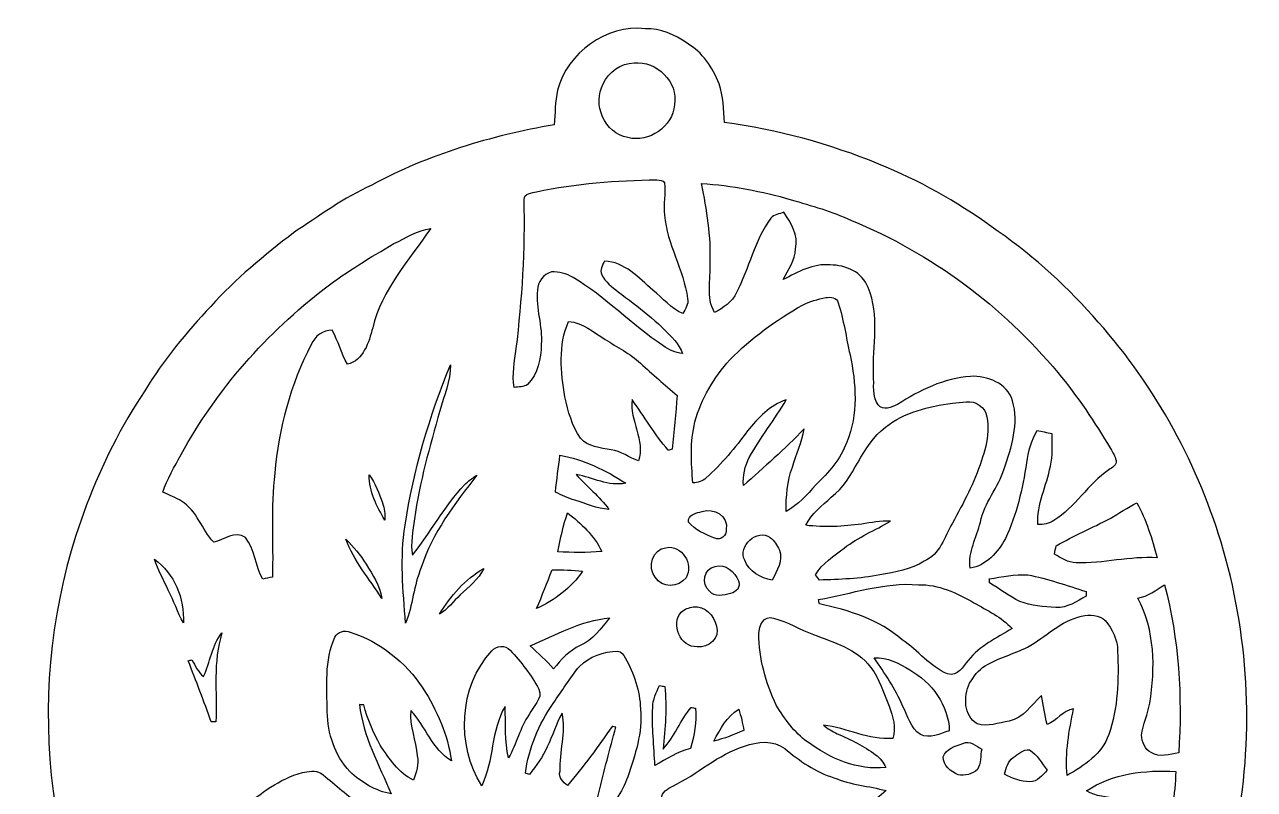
# Model space of a CAD drawing. Header units: centimetres. Extents: x -15.2 to 14.8, y -16 to 15.4.
# Drawn here: x -15.22 to 14.78, y -3.21 to 15.43 of the extents above; entities that cross this region are included whole.
import ezdxf

# ---------------------------------------------------------------- set-up
doc = ezdxf.new("R2010")
doc.units = ezdxf.units.CM
doc.header["$MEASUREMENT"] = 0
doc.layers.add('Layer 1', color=7, linetype='Continuous')

msp = doc.modelspace()

# ---------------------------------------------------------------- linework, layer by layer
at = {"layer": 'Layer 1', "color": 8}
for points, knots in [([(-2.22285, 13.83383), (-1.98438, 14.75034), (-1.03717, 15.43297), (-0.08749, 15.33313), (-0.08749, 15.33313), (0.28646, 15.34548), (0.63853, 15.19132), (0.93663, 14.97753), (0.93663, 14.97753), (1.31233, 14.76446), (1.55928, 14.38381), (1.71873, 13.99258), (1.71873, 13.99258), (1.81751, 13.68672), (1.83444, 13.36216), (1.84467, 13.04325), (1.84467, 13.04325), (3.13937, 12.88274), (4.40584, 12.5222), (5.61411, 12.03396), (5.61411, 12.03396), (6.58283, 11.63461), (7.51099, 11.1312), (8.35519, 10.50854), (8.35519, 10.50854), (9.27029, 9.89189), (10.09932, 9.15211), (10.83381, 8.32944), (10.83381, 8.32944), (12.26961, 6.75534), (13.33959, 4.85246), (13.96189, 2.81587), (13.96189, 2.81587), (14.63075, 0.59161), (14.77504, -1.79493), (14.34782, -4.07952), (14.34782, -4.07952), (14.04161, -5.65291), (13.48952, -7.17938), (12.70247, -8.57603), (12.70247, -8.57603), (12.39097, -9.10202), (12.03713, -9.60155), (11.69423, -10.10708), (11.69423, -10.10708), (11.43071, -10.51631), (11.07299, -10.85074), (10.76854, -11.22786), (10.76854, -11.22786), (9.79805, -12.27173), (8.67727, -13.17449), (7.46372, -13.92061), (7.46372, -13.92061), (6.90704, -14.21659), (6.36587, -14.54891), (5.77391, -14.77363), (5.77391, -14.77363), (4.18183, -15.4746), (2.45674, -15.85207), (0.7239, -15.96072), (0.7239, -15.96072), (-0.07549, -15.96002), (-0.88053, -16.00518), (-1.67393, -15.8877), (-1.67393, -15.8877), (-2.76789, -15.75788), (-3.84986, -15.52081), (-4.89021, -15.15674), (-4.89021, -15.15674), (-5.39503, -14.94508), (-5.91503, -14.76798), (-6.40151, -14.51328), (-6.40151, -14.51328), (-8.6801, -13.41543), (-10.65601, -11.70658), (-12.10169, -9.63366), (-12.10169, -9.63366), (-12.33523, -9.24489), (-12.60934, -8.87942), (-12.80654, -8.46984), (-12.80654, -8.46984), (-14.89181, -4.80801), (-15.22483, -0.20638), (-13.71177, 3.72392), (-13.71177, 3.72392), (-13.34558, 4.70147), (-12.86828, 5.63704), (-12.29219, 6.50734), (-12.29219, 6.50734), (-11.83887, 7.25382), (-11.2776, 7.92868), (-10.68035, 8.56368), (-10.68035, 8.56368), (-10.08098, 9.23678), (-9.37683, 9.80757), (-8.66493, 10.35685), (-8.66493, 10.35685), (-8.04263, 10.76643), (-7.43726, 11.21375), (-6.75534, 11.52172), (-6.75534, 11.52172), (-5.37563, 12.27173), (-3.84775, 12.71834), (-2.30681, 12.99316), (-2.30681, 12.99316), (-2.28177, 13.27362), (-2.28494, 13.55796), (-2.22285, 13.83383), (-2.22285, 13.83383), (-2.22285, 13.83383), (-2.22285, 13.83383), (-2.22285, 13.83383)], [0, 0, 0, 0, 0.03448276, 0.03448276, 0.03448276, 0.03448276, 0.06896552, 0.06896552, 0.06896552, 0.06896552, 0.10344828, 0.10344828, 0.10344828, 0.10344828, 0.13793103, 0.13793103, 0.13793103, 0.13793103, 0.17241379, 0.17241379, 0.17241379, 0.17241379, 0.20689655, 0.20689655, 0.20689655, 0.20689655, 0.24137931, 0.24137931, 0.24137931, 0.24137931, 0.27586207, 0.27586207, 0.27586207, 0.27586207, 0.31034483, 0.31034483, 0.31034483, 0.31034483, 0.34482759, 0.34482759, 0.34482759, 0.34482759, 0.37931034, 0.37931034, 0.37931034, 0.37931034, 0.4137931, 0.4137931, 0.4137931, 0.4137931, 0.44827586, 0.44827586, 0.44827586, 0.44827586, 0.48275862, 0.48275862, 0.48275862, 0.48275862, 0.51724138, 0.51724138, 0.51724138, 0.51724138, 0.55172414, 0.55172414, 0.55172414, 0.55172414, 0.5862069, 0.5862069, 0.5862069, 0.5862069, 0.62068966, 0.62068966, 0.62068966, 0.62068966, 0.65517241, 0.65517241, 0.65517241, 0.65517241, 0.68965517, 0.68965517, 0.68965517, 0.68965517, 0.72413793, 0.72413793, 0.72413793, 0.72413793, 0.75862069, 0.75862069, 0.75862069, 0.75862069, 0.79310345, 0.79310345, 0.79310345, 0.79310345, 0.82758621, 0.82758621, 0.82758621, 0.82758621, 0.86206897, 0.86206897, 0.86206897, 0.86206897, 0.89655172, 0.89655172, 0.89655172, 0.89655172, 0.93103448, 0.93103448, 0.93103448, 0.93103448, 1, 1, 1, 1]), ([(-0.35454, 14.49881), (-0.67769, 14.49564), (-0.98178, 14.27974), (-1.10843, 13.98658), (-1.10843, 13.98658), (-1.38606, 13.50222), (-1.07068, 12.77761), (-0.51294, 12.67919), (-0.51294, 12.67919), (0.00282, 12.54301), (0.58984, 12.94059), (0.629, 13.4807), (0.629, 13.4807), (0.72884, 14.03385), (0.18556, 14.55667), (-0.35454, 14.49881), (-0.35454, 14.49881), (-0.35454, 14.49881), (-0.35454, 14.49881), (-0.35454, 14.49881)], [0, 0, 0, 0, 0.16666667, 0.16666667, 0.16666667, 0.16666667, 0.33333333, 0.33333333, 0.33333333, 0.33333333, 0.5, 0.5, 0.5, 0.5, 0.66666667, 0.66666667, 0.66666667, 0.66666667, 1, 1, 1, 1]), ([(-2.74144, 11.35803), (-2.83845, 11.32946), (-3.04871, 11.32029), (-3.03989, 11.16753), (-3.03989, 11.16753), (-3.00602, 9.95362), (-3.08786, 8.73901), (-3.23039, 7.53357), (-3.23039, 7.53357), (-3.26884, 7.21995), (-3.33763, 6.90457), (-3.28224, 6.58777), (-3.28224, 6.58777), (-3.17147, 6.59871), (-3.04906, 6.59412), (-2.95346, 6.65903), (-2.95346, 6.65903), (-2.70369, 6.91656), (-2.6222, 7.28945), (-2.62043, 7.63764), (-2.62043, 7.63764), (-2.58445, 8.08179), (-2.76472, 8.51429), (-2.71568, 8.95773), (-2.71568, 8.95773), (-2.70686, 9.15952), (-2.57175, 9.34508), (-2.37561, 9.40188), (-2.37561, 9.40188), (-2.1904, 9.41846), (-2.00589, 9.35637), (-1.84326, 9.27065), (-1.84326, 9.27065), (-1.05551, 8.79546), (-0.4191, 8.11601), (0.34431, 7.60695), (0.34431, 7.60695), (0.48542, 7.50252), (0.64982, 7.43338), (0.82621, 7.41292), (0.82621, 7.41292), (0.78034, 7.52722), (0.72108, 7.63693), (0.63676, 7.7276), (0.63676, 7.7276), (0.23213, 8.1855), (-0.25788, 8.55698), (-0.74683, 8.91893), (-0.74683, 8.91893), (-0.89535, 9.04028), (-1.06045, 9.15882), (-1.14582, 9.33591), (-1.14582, 9.33591), (-1.20968, 9.44774), (-1.11866, 9.56451), (-1.08162, 9.66893), (-1.08162, 9.66893), (-0.58491, 9.646), (-0.24342, 9.26289), (0.10301, 8.95844), (0.10301, 8.95844), (0.33937, 8.76265), (0.54116, 8.51253), (0.83044, 8.39011), (0.83044, 8.39011), (0.89394, 8.50053), (0.98072, 8.61272), (0.94686, 8.75136), (0.94686, 8.75136), (0.85302, 9.45515), (0.45226, 10.07957), (0.38135, 10.7883), (0.38135, 10.7883), (0.35772, 11.05112), (0.41169, 11.3157), (0.38806, 11.57817), (0.38806, 11.57817), (0.3496, 11.64237), (0.26494, 11.64272), (0.19932, 11.64766), (0.19932, 11.64766), (-0.78705, 11.64167), (-1.77447, 11.557), (-2.74144, 11.35803), (-2.74144, 11.35803), (-2.74144, 11.35803), (-2.74144, 11.35803), (-2.74144, 11.35803)], [0, 0, 0, 0, 0.04347826, 0.04347826, 0.04347826, 0.04347826, 0.08695652, 0.08695652, 0.08695652, 0.08695652, 0.13043478, 0.13043478, 0.13043478, 0.13043478, 0.17391304, 0.17391304, 0.17391304, 0.17391304, 0.2173913, 0.2173913, 0.2173913, 0.2173913, 0.26086957, 0.26086957, 0.26086957, 0.26086957, 0.30434783, 0.30434783, 0.30434783, 0.30434783, 0.34782609, 0.34782609, 0.34782609, 0.34782609, 0.39130435, 0.39130435, 0.39130435, 0.39130435, 0.43478261, 0.43478261, 0.43478261, 0.43478261, 0.47826087, 0.47826087, 0.47826087, 0.47826087, 0.52173913, 0.52173913, 0.52173913, 0.52173913, 0.56521739, 0.56521739, 0.56521739, 0.56521739, 0.60869565, 0.60869565, 0.60869565, 0.60869565, 0.65217391, 0.65217391, 0.65217391, 0.65217391, 0.69565217, 0.69565217, 0.69565217, 0.69565217, 0.73913043, 0.73913043, 0.73913043, 0.73913043, 0.7826087, 0.7826087, 0.7826087, 0.7826087, 0.82608696, 0.82608696, 0.82608696, 0.82608696, 0.86956522, 0.86956522, 0.86956522, 0.86956522, 0.91304348, 0.91304348, 0.91304348, 0.91304348, 1, 1, 1, 1]), ([(1.28446, 11.55912), (1.42275, 10.92024), (1.52329, 10.26901), (1.49895, 9.61319), (1.49895, 9.61319), (1.51165, 9.2142), (1.39876, 8.78487), (1.60338, 8.41587), (1.60338, 8.41587), (1.82174, 8.52452), (2.03623, 8.67057), (2.14101, 8.89988), (2.14101, 8.89988), (2.44792, 9.49007), (2.57598, 10.16917), (2.9785, 10.71033), (2.9785, 10.71033), (3.05117, 10.80876), (3.19299, 10.80982), (3.29353, 10.85638), (3.29353, 10.85638), (3.47169, 10.59533), (3.66007, 10.30182), (3.57752, 9.96668), (3.57752, 9.96668), (3.57787, 9.68551), (3.39443, 9.46291), (3.2833, 9.21949), (3.2833, 9.21949), (3.63961, 9.39624), (4.01144, 9.61919), (4.4263, 9.57333), (4.4263, 9.57333), (4.80766, 9.57545), (5.21159, 9.398), (5.35234, 9.02159), (5.35234, 9.02159), (5.64444, 8.34954), (5.455, 7.60166), (5.48217, 6.89645), (5.48217, 6.89645), (5.5058, 6.65656), (5.4356, 6.36693), (5.59788, 6.16232), (5.59788, 6.16232), (5.71182, 6.0131), (5.9309, 6.102), (6.0706, 6.17185), (6.0706, 6.17185), (6.60647, 6.52004), (7.20337, 6.80967), (7.84966, 6.85729), (7.84966, 6.85729), (8.25853, 6.8767), (8.74854, 6.69008), (8.87448, 6.26251), (8.87448, 6.26251), (9.03852, 5.70794), (8.85261, 5.12586), (8.67092, 4.60022), (8.67092, 4.60022), (8.52558, 4.14479), (8.18127, 3.77578), (8.08955, 3.30024), (8.08955, 3.30024), (8.00276, 2.92594), (7.7851, 2.57739), (7.83943, 2.17981), (7.83943, 2.17981), (8.23807, 2.2419), (8.51606, 2.57104), (8.70232, 2.90513), (8.70232, 2.90513), (8.97643, 3.48544), (9.11966, 4.11868), (9.21632, 4.75015), (9.21632, 4.75015), (9.25336, 5.0232), (9.32533, 5.29484), (9.46961, 5.53156), (9.46961, 5.53156), (9.59167, 5.50827), (9.71621, 5.48146), (9.83791, 5.45253), (9.83791, 5.45253), (9.84321, 5.19112), (9.85626, 4.92619), (9.79876, 4.66866), (9.79876, 4.66866), (9.7095, 4.19065), (9.46115, 3.73839), (9.49572, 3.24132), (9.49572, 3.24132), (9.63154, 3.24379), (9.76983, 3.26602), (9.88483, 3.34433), (9.88483, 3.34433), (10.40871, 3.66642), (10.71527, 4.23474), (11.22468, 4.57553), (11.22468, 4.57553), (11.29489, 4.63868), (11.43353, 4.69159), (11.39966, 4.80801), (11.39966, 4.80801), (11.37285, 4.91102), (11.31887, 5.0038), (11.26843, 5.09623), (11.26843, 5.09623), (10.88002, 5.74005), (10.46162, 6.36729), (9.98255, 6.94796), (9.98255, 6.94796), (8.63282, 8.56368), (6.89504, 9.8619), (4.94347, 10.65777), (4.94347, 10.65777), (4.47252, 10.8779), (3.97193, 11.01866), (3.47451, 11.16436), (3.47451, 11.16436), (2.76013, 11.37038), (2.02741, 11.51361), (1.28446, 11.55912), (1.28446, 11.55912), (1.28446, 11.55912), (1.28446, 11.55912), (1.28446, 11.55912)], [0, 0, 0, 0, 0.03030303, 0.03030303, 0.03030303, 0.03030303, 0.06060606, 0.06060606, 0.06060606, 0.06060606, 0.09090909, 0.09090909, 0.09090909, 0.09090909, 0.12121212, 0.12121212, 0.12121212, 0.12121212, 0.15151515, 0.15151515, 0.15151515, 0.15151515, 0.18181818, 0.18181818, 0.18181818, 0.18181818, 0.21212121, 0.21212121, 0.21212121, 0.21212121, 0.24242424, 0.24242424, 0.24242424, 0.24242424, 0.27272727, 0.27272727, 0.27272727, 0.27272727, 0.3030303, 0.3030303, 0.3030303, 0.3030303, 0.33333333, 0.33333333, 0.33333333, 0.33333333, 0.36363636, 0.36363636, 0.36363636, 0.36363636, 0.39393939, 0.39393939, 0.39393939, 0.39393939, 0.42424242, 0.42424242, 0.42424242, 0.42424242, 0.45454545, 0.45454545, 0.45454545, 0.45454545, 0.48484848, 0.48484848, 0.48484848, 0.48484848, 0.51515152, 0.51515152, 0.51515152, 0.51515152, 0.54545455, 0.54545455, 0.54545455, 0.54545455, 0.57575758, 0.57575758, 0.57575758, 0.57575758, 0.60606061, 0.60606061, 0.60606061, 0.60606061, 0.63636364, 0.63636364, 0.63636364, 0.63636364, 0.66666667, 0.66666667, 0.66666667, 0.66666667, 0.6969697, 0.6969697, 0.6969697, 0.6969697, 0.72727273, 0.72727273, 0.72727273, 0.72727273, 0.75757576, 0.75757576, 0.75757576, 0.75757576, 0.78787879, 0.78787879, 0.78787879, 0.78787879, 0.81818182, 0.81818182, 0.81818182, 0.81818182, 0.84848485, 0.84848485, 0.84848485, 0.84848485, 0.87878788, 0.87878788, 0.87878788, 0.87878788, 0.90909091, 0.90909091, 0.90909091, 0.90909091, 0.93939394, 0.93939394, 0.93939394, 0.93939394, 1, 1, 1, 1]), ([(-6.217, 10.09297), (-6.78886, 9.75854), (-7.35718, 9.41493), (-7.88705, 9.01629), (-7.88705, 9.01629), (-9.31122, 7.91139), (-10.54241, 6.53944), (-11.40707, 4.953), (-11.40707, 4.953), (-11.57005, 4.65349), (-11.74679, 4.35681), (-11.85157, 4.03084), (-11.85157, 4.03084), (-11.69599, 3.96487), (-11.53901, 3.89925), (-11.39402, 3.81176), (-11.39402, 3.81176), (-11.01513, 3.58669), (-10.90577, 3.11926), (-10.61226, 2.81164), (-10.61226, 2.81164), (-10.37167, 2.87267), (-10.07992, 3.11115), (-9.83968, 2.93053), (-9.83968, 2.93053), (-9.59697, 2.64195), (-9.59697, 2.23414), (-9.41493, 1.91135), (-9.41493, 1.91135), (-9.33697, 1.92934), (-9.25936, 1.94769), (-9.18139, 1.96497), (-9.18139, 1.96497), (-9.14964, 2.80952), (-9.2269, 3.6576), (-9.12354, 4.49933), (-9.12354, 4.49933), (-9.02476, 5.58624), (-8.73901, 6.66291), (-8.23595, 7.63376), (-8.23595, 7.63376), (-8.14211, 7.83308), (-7.95408, 7.995), (-7.71948, 7.9816), (-7.71948, 7.9816), (-7.57626, 7.71349), (-7.50076, 7.41609), (-7.35154, 7.15045), (-7.35154, 7.15045), (-6.95713, 7.24394), (-6.82696, 7.69302), (-6.73312, 8.03804), (-6.73312, 8.03804), (-6.51122, 8.97114), (-5.84341, 9.69398), (-5.31742, 10.46586), (-5.31742, 10.46586), (-5.64303, 10.41294), (-5.92455, 10.23232), (-6.217, 10.09297), (-6.217, 10.09297), (-6.217, 10.09297), (-6.217, 10.09297), (-6.217, 10.09297)], [0, 0, 0, 0, 0.05882353, 0.05882353, 0.05882353, 0.05882353, 0.11764706, 0.11764706, 0.11764706, 0.11764706, 0.17647059, 0.17647059, 0.17647059, 0.17647059, 0.23529412, 0.23529412, 0.23529412, 0.23529412, 0.29411765, 0.29411765, 0.29411765, 0.29411765, 0.35294118, 0.35294118, 0.35294118, 0.35294118, 0.41176471, 0.41176471, 0.41176471, 0.41176471, 0.47058824, 0.47058824, 0.47058824, 0.47058824, 0.52941176, 0.52941176, 0.52941176, 0.52941176, 0.58823529, 0.58823529, 0.58823529, 0.58823529, 0.64705882, 0.64705882, 0.64705882, 0.64705882, 0.70588235, 0.70588235, 0.70588235, 0.70588235, 0.76470588, 0.76470588, 0.76470588, 0.76470588, 0.82352941, 0.82352941, 0.82352941, 0.82352941, 0.88235294, 0.88235294, 0.88235294, 0.88235294, 1, 1, 1, 1]), ([(4.31729, 8.77641), (4.12186, 8.74007), (3.92924, 8.68257), (3.75109, 8.59402), (3.75109, 8.59402), (3.11009, 8.2236), (2.49837, 7.79392), (1.98155, 7.26122), (1.98155, 7.26122), (1.58962, 6.82837), (1.27706, 6.31402), (1.12889, 5.74604), (1.12889, 5.74604), (1.00436, 5.25956), (1.03752, 4.75262), (1.07809, 4.25732), (1.07809, 4.25732), (1.19239, 4.27673), (1.31833, 4.29119), (1.40123, 4.38291), (1.40123, 4.38291), (1.78435, 4.71981), (2.10608, 5.11951), (2.41194, 5.52626), (2.41194, 5.52626), (2.661, 5.84447), (2.96192, 6.15597), (3.35633, 6.28227), (3.35633, 6.28227), (3.06776, 5.80849), (2.7305, 5.36469), (2.45392, 4.8828), (2.45392, 4.8828), (2.3435, 4.67042), (2.29623, 4.43089), (2.30964, 4.19241), (2.30964, 4.19241), (2.81199, 4.64432), (3.32528, 5.08564), (3.7913, 5.57671), (3.7913, 5.57671), (3.74368, 5.25145), (3.5881, 4.95723), (3.50379, 4.64185), (3.50379, 4.64185), (3.38243, 4.29789), (3.34786, 3.92818), (3.35104, 3.56517), (3.35104, 3.56517), (3.64102, 3.72463), (3.86821, 3.9624), (4.07635, 4.21428), (4.07635, 4.21428), (4.39067, 4.50815), (4.67889, 4.8454), (4.83482, 5.2518), (4.83482, 5.2518), (5.11457, 5.92772), (5.05777, 6.68408), (4.91067, 7.38505), (4.91067, 7.38505), (4.81683, 7.80662), (4.75333, 8.23666), (4.62421, 8.64905), (4.62421, 8.64905), (4.5914, 8.78628), (4.43195, 8.79581), (4.31729, 8.77641), (4.31729, 8.77641), (4.31729, 8.77641), (4.31729, 8.77641), (4.31729, 8.77641)], [0, 0, 0, 0, 0.05263158, 0.05263158, 0.05263158, 0.05263158, 0.10526316, 0.10526316, 0.10526316, 0.10526316, 0.15789474, 0.15789474, 0.15789474, 0.15789474, 0.21052632, 0.21052632, 0.21052632, 0.21052632, 0.26315789, 0.26315789, 0.26315789, 0.26315789, 0.31578947, 0.31578947, 0.31578947, 0.31578947, 0.36842105, 0.36842105, 0.36842105, 0.36842105, 0.42105263, 0.42105263, 0.42105263, 0.42105263, 0.47368421, 0.47368421, 0.47368421, 0.47368421, 0.52631579, 0.52631579, 0.52631579, 0.52631579, 0.57894737, 0.57894737, 0.57894737, 0.57894737, 0.63157895, 0.63157895, 0.63157895, 0.63157895, 0.68421053, 0.68421053, 0.68421053, 0.68421053, 0.73684211, 0.73684211, 0.73684211, 0.73684211, 0.78947368, 0.78947368, 0.78947368, 0.78947368, 0.84210526, 0.84210526, 0.84210526, 0.84210526, 0.89473684, 0.89473684, 0.89473684, 0.89473684, 1, 1, 1, 1]), ([(-1.95474, 8.19256), (-2.21227, 7.61224), (-2.14418, 6.96277), (-2.04611, 6.35494), (-2.04611, 6.35494), (-1.97097, 6.00604), (-1.86796, 5.65115), (-1.66617, 5.35305), (-1.66617, 5.35305), (-1.47638, 5.13397), (-1.18145, 5.11034), (-0.91616, 5.06801), (-0.91616, 5.06801), (-0.67381, 5.03202), (-0.4766, 4.87468), (-0.24941, 4.79496), (-0.24941, 4.79496), (-0.08149, 5.30296), (-0.47413, 5.78273), (-0.40605, 6.29038), (-0.40605, 6.29038), (-0.11289, 5.87869), (0.14676, 5.4416), (0.47554, 5.05566), (0.47554, 5.05566), (0.49918, 5.06201), (0.54681, 5.07436), (0.57079, 5.08071), (0.57079, 5.08071), (0.61172, 5.5185), (0.66252, 5.95524), (0.69144, 6.39374), (0.69144, 6.39374), (0.39052, 6.64951), (0.09454, 6.91056), (-0.19861, 7.17479), (-0.19861, 7.17479), (-0.45473, 7.41398), (-0.77082, 7.5692), (-1.06257, 7.75758), (-1.06257, 7.75758), (-1.34373, 7.93115), (-1.60655, 8.17386), (-1.95474, 8.19256), (-1.95474, 8.19256), (-1.95474, 8.19256), (-1.95474, 8.19256), (-1.95474, 8.19256)], [0, 0, 0, 0, 0.07692308, 0.07692308, 0.07692308, 0.07692308, 0.15384615, 0.15384615, 0.15384615, 0.15384615, 0.23076923, 0.23076923, 0.23076923, 0.23076923, 0.30769231, 0.30769231, 0.30769231, 0.30769231, 0.38461538, 0.38461538, 0.38461538, 0.38461538, 0.46153846, 0.46153846, 0.46153846, 0.46153846, 0.53846154, 0.53846154, 0.53846154, 0.53846154, 0.61538462, 0.61538462, 0.61538462, 0.61538462, 0.69230769, 0.69230769, 0.69230769, 0.69230769, 0.76923077, 0.76923077, 0.76923077, 0.76923077, 0.84615385, 0.84615385, 0.84615385, 0.84615385, 1, 1, 1, 1]), ([(-5.94219, 3.22756), (-6.07236, 2.4384), (-5.98946, 1.63513), (-5.93337, 0.84314), (-5.93337, 0.84314), (-5.74851, 1.276), (-5.73652, 1.76142), (-5.54814, 2.19463), (-5.54814, 2.19463), (-5.28567, 3.04624), (-4.72087, 3.75356), (-4.18994, 4.45206), (-4.18994, 4.45206), (-4.29542, 4.37797), (-4.40408, 4.30565), (-4.49333, 4.21111), (-4.49333, 4.21111), (-4.98299, 3.69147), (-5.32059, 3.05435), (-5.76227, 2.49731), (-5.76227, 2.49731), (-5.82048, 2.79118), (-5.74957, 3.08892), (-5.71394, 3.38102), (-5.71394, 3.38102), (-5.59364, 4.27673), (-5.33718, 5.14562), (-5.09764, 6.01451), (-5.09764, 6.01451), (-4.99639, 6.38387), (-4.82953, 6.74687), (-4.8387, 7.1374), (-4.8387, 7.1374), (-5.35058, 5.88222), (-5.74111, 4.57024), (-5.94219, 3.22756), (-5.94219, 3.22756), (-5.94219, 3.22756), (-5.94219, 3.22756), (-5.94219, 3.22756)], [0, 0, 0, 0, 0.09090909, 0.09090909, 0.09090909, 0.09090909, 0.18181818, 0.18181818, 0.18181818, 0.18181818, 0.27272727, 0.27272727, 0.27272727, 0.27272727, 0.36363636, 0.36363636, 0.36363636, 0.36363636, 0.45454545, 0.45454545, 0.45454545, 0.45454545, 0.54545455, 0.54545455, 0.54545455, 0.54545455, 0.63636364, 0.63636364, 0.63636364, 0.63636364, 0.72727273, 0.72727273, 0.72727273, 0.72727273, 0.81818182, 0.81818182, 0.81818182, 0.81818182, 1, 1, 1, 1]), ([(7.40657, 6.20712), (6.83613, 6.11893), (6.23464, 5.9944), (5.77779, 5.61622), (5.77779, 5.61622), (5.17948, 5.17843), (5.03484, 4.36069), (4.45241, 3.90807), (4.45241, 3.90807), (4.22487, 3.7024), (3.96522, 3.50943), (3.83258, 3.22509), (3.83258, 3.22509), (4.28519, 3.175), (4.7438, 3.19158), (5.19465, 3.25614), (5.19465, 3.25614), (5.42643, 3.29106), (5.65891, 3.33375), (5.89492, 3.32423), (5.89492, 3.32423), (5.52132, 3.1048), (5.11563, 2.94111), (4.77132, 2.67229), (4.77132, 2.67229), (4.52014, 2.47509), (4.22416, 2.30434), (4.06788, 2.01471), (4.06788, 2.01471), (4.09963, 1.97379), (4.13103, 1.93216), (4.16242, 1.89018), (4.16242, 1.89018), (4.65667, 1.90465), (5.15303, 1.92511), (5.64021, 2.01471), (5.64021, 2.01471), (6.00957, 2.08527), (6.3941, 2.14665), (6.71865, 2.34915), (6.71865, 2.34915), (7.10212, 2.51601), (7.22277, 2.94111), (7.40727, 3.27942), (7.40727, 3.27942), (7.68103, 3.76802), (7.94597, 4.26685), (8.1153, 4.80307), (8.1153, 4.80307), (8.18797, 5.03696), (8.2744, 5.27297), (8.27052, 5.52132), (8.27052, 5.52132), (8.27264, 5.73793), (8.28287, 6.03003), (8.06203, 6.15597), (8.06203, 6.15597), (7.87894, 6.30943), (7.61894, 6.1976), (7.40657, 6.20712), (7.40657, 6.20712), (7.40657, 6.20712), (7.40657, 6.20712), (7.40657, 6.20712)], [0, 0, 0, 0, 0.05882353, 0.05882353, 0.05882353, 0.05882353, 0.11764706, 0.11764706, 0.11764706, 0.11764706, 0.17647059, 0.17647059, 0.17647059, 0.17647059, 0.23529412, 0.23529412, 0.23529412, 0.23529412, 0.29411765, 0.29411765, 0.29411765, 0.29411765, 0.35294118, 0.35294118, 0.35294118, 0.35294118, 0.41176471, 0.41176471, 0.41176471, 0.41176471, 0.47058824, 0.47058824, 0.47058824, 0.47058824, 0.52941176, 0.52941176, 0.52941176, 0.52941176, 0.58823529, 0.58823529, 0.58823529, 0.58823529, 0.64705882, 0.64705882, 0.64705882, 0.64705882, 0.70588235, 0.70588235, 0.70588235, 0.70588235, 0.76470588, 0.76470588, 0.76470588, 0.76470588, 0.82352941, 0.82352941, 0.82352941, 0.82352941, 0.88235294, 0.88235294, 0.88235294, 0.88235294, 1, 1, 1, 1]), ([(-2.1657, 4.93677), (-2.20592, 4.63726), (-2.23802, 4.33634), (-2.27753, 4.03684), (-2.27753, 4.03684), (-2.1269, 3.95429), (-1.9685, 3.8862), (-1.8034, 3.83787), (-1.8034, 3.83787), (-1.52788, 3.76026), (-1.26506, 3.62656), (-0.97402, 3.6135), (-0.97402, 3.6135), (-1.19839, 3.93382), (-1.51412, 4.17124), (-1.76671, 4.46546), (-1.76671, 4.46546), (-1.36772, 4.38679), (-0.97931, 4.16878), (-0.56162, 4.25132), (-0.56162, 4.25132), (-1.04599, 4.57588), (-1.59173, 4.82494), (-2.1657, 4.93677), (-2.1657, 4.93677), (-2.1657, 4.93677), (-2.1657, 4.93677), (-2.1657, 4.93677)], [0, 0, 0, 0, 0.125, 0.125, 0.125, 0.125, 0.25, 0.25, 0.25, 0.25, 0.375, 0.375, 0.375, 0.375, 0.5, 0.5, 0.5, 0.5, 0.625, 0.625, 0.625, 0.625, 0.75, 0.75, 0.75, 0.75, 1, 1, 1, 1]), ([(-6.81673, 4.45347), (-6.82625, 4.0513), (-6.63328, 3.68723), (-6.43784, 3.34927), (-6.43784, 3.34927), (-6.43643, 3.49215), (-6.43819, 3.63679), (-6.49182, 3.77084), (-6.49182, 3.77084), (-6.58142, 4.00614), (-6.6675, 4.2485), (-6.81673, 4.45347), (-6.81673, 4.45347), (-6.81673, 4.45347), (-6.81673, 4.45347), (-6.81673, 4.45347)], [0, 0, 0, 0, 0.2, 0.2, 0.2, 0.2, 0.4, 0.4, 0.4, 0.4, 0.6, 0.6, 0.6, 0.6, 1, 1, 1, 1]), ([(1.30351, 3.56094), (1.16911, 3.53378), (0.94862, 3.48227), (0.97014, 3.30376), (0.97014, 3.30376), (1.12924, 3.1055), (1.38183, 3.00461), (1.61219, 2.91394), (1.61219, 2.91394), (1.7459, 2.84903), (1.90888, 2.97639), (1.89195, 3.12138), (1.89195, 3.12138), (1.95721, 3.45899), (1.58574, 3.65654), (1.30351, 3.56094), (1.30351, 3.56094), (1.30351, 3.56094), (1.30351, 3.56094), (1.30351, 3.56094)], [0, 0, 0, 0, 0.16666667, 0.16666667, 0.16666667, 0.16666667, 0.33333333, 0.33333333, 0.33333333, 0.33333333, 0.5, 0.5, 0.5, 0.5, 0.66666667, 0.66666667, 0.66666667, 0.66666667, 1, 1, 1, 1]), ([(11.25396, 3.39125), (10.81969, 3.16265), (10.36884, 2.96792), (9.94022, 2.72838), (9.94022, 2.72838), (9.9254, 2.65994), (9.91059, 2.59151), (9.89577, 2.52271), (9.89577, 2.52271), (10.06087, 2.4317), (10.22703, 2.31387), (10.42352, 2.31069), (10.42352, 2.31069), (11.08745, 2.28953), (11.73833, 2.4765), (12.40367, 2.43311), (12.40367, 2.43311), (12.28549, 2.89525), (12.13203, 3.35492), (11.90837, 3.77719), (11.90837, 3.77719), (11.68329, 3.66077), (11.46951, 3.52425), (11.25396, 3.39125), (11.25396, 3.39125), (11.25396, 3.39125), (11.25396, 3.39125), (11.25396, 3.39125)], [0, 0, 0, 0, 0.125, 0.125, 0.125, 0.125, 0.25, 0.25, 0.25, 0.25, 0.375, 0.375, 0.375, 0.375, 0.5, 0.5, 0.5, 0.5, 0.625, 0.625, 0.625, 0.625, 0.75, 0.75, 0.75, 0.75, 1, 1, 1, 1]), ([(-1.98191, 3.53378), (-2.07892, 3.22121), (-2.16041, 2.90336), (-2.2165, 2.58092), (-2.2165, 2.58092), (-1.86055, 2.55623), (-1.50319, 2.55658), (-1.14723, 2.58621), (-1.14723, 2.58621), (-1.32009, 2.97815), (-1.65453, 3.27096), (-1.98191, 3.53378), (-1.98191, 3.53378), (-1.98191, 3.53378), (-1.98191, 3.53378), (-1.98191, 3.53378)], [0, 0, 0, 0, 0.2, 0.2, 0.2, 0.2, 0.4, 0.4, 0.4, 0.4, 0.6, 0.6, 0.6, 0.6, 1, 1, 1, 1]), ([(2.34103, 2.37702), (2.44651, 2.09938), (2.7305, 1.93534), (3.01343, 1.89018), (3.01343, 1.89018), (3.12632, 2.11384), (3.28542, 2.36749), (3.18876, 2.6229), (3.18876, 2.6229), (3.13337, 2.73579), (3.06423, 2.84903), (2.96545, 2.92841), (2.96545, 2.92841), (2.65077, 3.15842), (2.15935, 2.71357), (2.34103, 2.37702), (2.34103, 2.37702), (2.34103, 2.37702), (2.34103, 2.37702), (2.34103, 2.37702)], [0, 0, 0, 0, 0.16666667, 0.16666667, 0.16666667, 0.16666667, 0.33333333, 0.33333333, 0.33333333, 0.33333333, 0.5, 0.5, 0.5, 0.5, 0.66666667, 0.66666667, 0.66666667, 0.66666667, 1, 1, 1, 1]), ([(-7.38505, 2.89031), (-7.1949, 2.35409), (-6.81355, 1.91841), (-6.51157, 1.44427), (-6.51157, 1.44427), (-6.54509, 1.75789), (-6.73876, 2.01507), (-6.89469, 2.27683), (-6.89469, 2.27683), (-7.02486, 2.50613), (-7.20866, 2.69734), (-7.38505, 2.89031), (-7.38505, 2.89031), (-7.38505, 2.89031), (-7.38505, 2.89031), (-7.38505, 2.89031)], [0, 0, 0, 0, 0.2, 0.2, 0.2, 0.2, 0.4, 0.4, 0.4, 0.4, 0.6, 0.6, 0.6, 0.6, 1, 1, 1, 1]), ([(0.41981, 2.68041), (0.09596, 2.65747), (-0.04022, 2.19075), (0.15981, 1.95897), (0.15981, 1.95897), (0.30939, 1.68204), (0.73907, 1.70991), (0.91087, 1.94663), (0.91087, 1.94663), (1.10631, 2.27118), (0.80892, 2.7619), (0.41981, 2.68041), (0.41981, 2.68041), (0.41981, 2.68041), (0.41981, 2.68041), (0.41981, 2.68041)], [0, 0, 0, 0, 0.2, 0.2, 0.2, 0.2, 0.4, 0.4, 0.4, 0.4, 0.6, 0.6, 0.6, 0.6, 1, 1, 1, 1]), ([(-12.0583, 2.39713), (-11.97645, 2.13431), (-11.83217, 1.89724), (-11.71963, 1.64712), (-11.71963, 1.64712), (-11.58205, 1.38712), (-11.49773, 1.10243), (-11.35063, 0.84702), (-11.35063, 0.84702), (-11.32417, 1.43263), (-11.56653, 2.05634), (-12.0583, 2.39713), (-12.0583, 2.39713), (-12.0583, 2.39713), (-12.0583, 2.39713), (-12.0583, 2.39713)], [0, 0, 0, 0, 0.2, 0.2, 0.2, 0.2, 0.4, 0.4, 0.4, 0.4, 0.6, 0.6, 0.6, 0.6, 1, 1, 1, 1]), ([(-4.02343, 2.17276), (-4.47957, 1.91417), (-4.83023, 1.49895), (-5.10399, 1.05728), (-5.10399, 1.05728), (-4.90396, 1.17828), (-4.76568, 1.37089), (-4.59705, 1.52788), (-4.59705, 1.52788), (-4.39067, 1.72791), (-4.14973, 1.90676), (-4.02343, 2.17276), (-4.02343, 2.17276), (-4.02343, 2.17276), (-4.02343, 2.17276), (-4.02343, 2.17276)], [0, 0, 0, 0, 0.2, 0.2, 0.2, 0.2, 0.4, 0.4, 0.4, 0.4, 0.6, 0.6, 0.6, 0.6, 1, 1, 1, 1]), ([(-2.35232, 2.14207), (-2.48603, 1.83056), (-2.59398, 1.50883), (-2.73473, 1.20015), (-2.73473, 1.20015), (-2.28882, 1.39241), (-1.89265, 1.70921), (-1.61255, 2.10644), (-1.61255, 2.10644), (-1.85738, 2.14136), (-2.10608, 2.13325), (-2.35232, 2.14207), (-2.35232, 2.14207), (-2.35232, 2.14207), (-2.35232, 2.14207), (-2.35232, 2.14207)], [0, 0, 0, 0, 0.2, 0.2, 0.2, 0.2, 0.4, 0.4, 0.4, 0.4, 0.6, 0.6, 0.6, 0.6, 1, 1, 1, 1]), ([(1.62101, 2.22179), (1.34408, 2.17911), (1.28058, 1.79141), (1.48167, 1.62278), (1.48167, 1.62278), (1.60726, 1.46226), (1.83233, 1.51871), (1.99884, 1.56245), (1.99884, 1.56245), (2.13431, 1.58891), (2.25672, 1.72297), (2.18652, 1.87184), (2.18652, 1.87184), (2.10044, 2.0895), (1.87396, 2.29694), (1.62101, 2.22179), (1.62101, 2.22179), (1.62101, 2.22179), (1.62101, 2.22179), (1.62101, 2.22179)], [0, 0, 0, 0, 0.16666667, 0.16666667, 0.16666667, 0.16666667, 0.33333333, 0.33333333, 0.33333333, 0.33333333, 0.5, 0.5, 0.5, 0.5, 0.66666667, 0.66666667, 0.66666667, 0.66666667, 1, 1, 1, 1]), ([(4.14161, 1.41288), (4.14831, 1.37866), (4.15537, 1.34408), (4.16242, 1.30916), (4.16242, 1.30916), (4.88421, 1.15958), (5.61728, 0.92146), (6.18596, 0.43427), (6.18596, 0.43427), (6.56696, 0.17286), (6.858, -0.21343), (7.29015, -0.39899), (7.29015, -0.39899), (7.53886, -0.47166), (7.66374, -0.21449), (7.79498, -0.06703), (7.79498, -0.06703), (8.06979, 0.28751), (8.4896, 0.47907), (8.86284, 0.70908), (8.86284, 0.70908), (8.60672, 0.98954), (8.25676, 1.15147), (7.93291, 1.33703), (7.93291, 1.33703), (7.51875, 1.57586), (7.0679, 1.78717), (6.5786, 1.778), (6.5786, 1.778), (5.74428, 1.84468), (4.95053, 1.55575), (4.14161, 1.41288), (4.14161, 1.41288), (4.14161, 1.41288), (4.14161, 1.41288), (4.14161, 1.41288)], [0, 0, 0, 0, 0.1, 0.1, 0.1, 0.1, 0.2, 0.2, 0.2, 0.2, 0.3, 0.3, 0.3, 0.3, 0.4, 0.4, 0.4, 0.4, 0.5, 0.5, 0.5, 0.5, 0.6, 0.6, 0.6, 0.6, 0.7, 0.7, 0.7, 0.7, 0.8, 0.8, 0.8, 0.8, 1, 1, 1, 1]), ([(8.30862, 1.91841), (8.30933, 1.89442), (8.31109, 1.84573), (8.3118, 1.82139), (8.3118, 1.82139), (8.55909, 1.6704), (8.79792, 1.5046), (9.05228, 1.3656), (9.05228, 1.3656), (9.33344, 1.26718), (9.63612, 1.2386), (9.93211, 1.22273), (9.93211, 1.22273), (10.20904, 1.20333), (10.43975, 1.37478), (10.67294, 1.49437), (10.67294, 1.49437), (10.67294, 1.52435), (10.67294, 1.58362), (10.67294, 1.61325), (10.67294, 1.61325), (10.20092, 1.75472), (9.73455, 1.92687), (9.24913, 2.01648), (9.24913, 2.01648), (8.93339, 2.03518), (8.61801, 1.97697), (8.30862, 1.91841), (8.30862, 1.91841), (8.30862, 1.91841), (8.30862, 1.91841), (8.30862, 1.91841)], [0, 0, 0, 0, 0.11111111, 0.11111111, 0.11111111, 0.11111111, 0.22222222, 0.22222222, 0.22222222, 0.22222222, 0.33333333, 0.33333333, 0.33333333, 0.33333333, 0.44444444, 0.44444444, 0.44444444, 0.44444444, 0.55555556, 0.55555556, 0.55555556, 0.55555556, 0.66666667, 0.66666667, 0.66666667, 0.66666667, 0.77777778, 0.77777778, 0.77777778, 0.77777778, 1, 1, 1, 1]), ([(11.93482, 1.44815), (12.34934, 0.66887), (12.36063, -0.25647), (12.22304, -1.1116), (12.22304, -1.1116), (12.18036, -1.3776), (12.05936, -1.62384), (12.01737, -1.88948), (12.01737, -1.88948), (12.03254, -2.05034), (12.09675, -2.24155), (12.25832, -2.3114), (12.25832, -2.3114), (12.45976, -2.44581), (12.7067, -2.3555), (12.92754, -2.3241), (12.92754, -2.3241), (13.02032, -0.95215), (12.93742, 0.44556), (12.579, 1.77694), (12.579, 1.77694), (12.38074, 1.63689), (12.17683, 1.49895), (11.93482, 1.44815), (11.93482, 1.44815), (11.93482, 1.44815), (11.93482, 1.44815), (11.93482, 1.44815)], [0, 0, 0, 0, 0.125, 0.125, 0.125, 0.125, 0.25, 0.25, 0.25, 0.25, 0.375, 0.375, 0.375, 0.375, 0.5, 0.5, 0.5, 0.5, 0.625, 0.625, 0.625, 0.625, 0.75, 0.75, 0.75, 0.75, 1, 1, 1, 1]), ([(1.08761, 1.23578), (0.98249, 1.21849), (0.87348, 1.18428), (0.79481, 1.10949), (0.79481, 1.10949), (0.51929, 0.82409), (0.78176, 0.23671), (1.18181, 0.26599), (1.18181, 0.26599), (1.45239, 0.21978), (1.75895, 0.48613), (1.65029, 0.76835), (1.65029, 0.76835), (1.59209, 1.02835), (1.37548, 1.26859), (1.08761, 1.23578), (1.08761, 1.23578), (1.08761, 1.23578), (1.08761, 1.23578), (1.08761, 1.23578)], [0, 0, 0, 0, 0.16666667, 0.16666667, 0.16666667, 0.16666667, 0.33333333, 0.33333333, 0.33333333, 0.33333333, 0.5, 0.5, 0.5, 0.5, 0.66666667, 0.66666667, 0.66666667, 0.66666667, 1, 1, 1, 1]), ([(-2.89454, 0.28928), (-2.70087, 0.10336), (-2.49414, -0.06879), (-2.32128, -0.27552), (-2.32128, -0.27552), (-2.14136, -0.04727), (-1.9431, 0.1718), (-1.67181, 0.2921), (-1.67181, 0.2921), (-1.36137, 0.42898), (-1.16134, 0.71367), (-0.95356, 0.96838), (-0.95356, 0.96838), (-1.64888, 0.90699), (-2.26272, 0.5528), (-2.89454, 0.28928), (-2.89454, 0.28928), (-2.89454, 0.28928), (-2.89454, 0.28928), (-2.89454, 0.28928)], [0, 0, 0, 0, 0.16666667, 0.16666667, 0.16666667, 0.16666667, 0.33333333, 0.33333333, 0.33333333, 0.33333333, 0.5, 0.5, 0.5, 0.5, 0.66666667, 0.66666667, 0.66666667, 0.66666667, 1, 1, 1, 1]), ([(2.68464, 0.58244), (2.69099, -0.02117), (2.85432, -0.61948), (3.11291, -1.1624), (3.11291, -1.1624), (3.31752, -1.49543), (3.54753, -1.82633), (3.87174, -2.05423), (3.87174, -2.05423), (4.41678, -2.45357), (5.09623, -2.75625), (5.7852, -2.67899), (5.7852, -2.67899), (5.72805, -2.55658), (5.6455, -2.44616), (5.53579, -2.36643), (5.53579, -2.36643), (5.24827, -2.15512), (4.92584, -1.99778), (4.59952, -1.85632), (4.59952, -1.85632), (4.4764, -1.80411), (4.36386, -1.73073), (4.26191, -1.64571), (4.26191, -1.64571), (4.83553, -1.70886), (5.36434, -2.02565), (5.95383, -1.96956), (5.95383, -1.96956), (6.03532, -1.70815), (5.95912, -1.43439), (5.86528, -1.1871), (5.86528, -1.1871), (5.73864, -0.85901), (5.62504, -0.51611), (5.41337, -0.23178), (5.41337, -0.23178), (5.07788, 0.21343), (4.51485, 0.37253), (4.01743, 0.56233), (4.01743, 0.56233), (3.68935, 0.68509), (3.38702, 0.87348), (3.04553, 0.95956), (3.04553, 0.95956), (2.79753, 1.04352), (2.69699, 0.76906), (2.68464, 0.58244), (2.68464, 0.58244), (2.68464, 0.58244), (2.68464, 0.58244), (2.68464, 0.58244)], [0, 0, 0, 0, 0.07142857, 0.07142857, 0.07142857, 0.07142857, 0.14285714, 0.14285714, 0.14285714, 0.14285714, 0.21428571, 0.21428571, 0.21428571, 0.21428571, 0.28571429, 0.28571429, 0.28571429, 0.28571429, 0.35714286, 0.35714286, 0.35714286, 0.35714286, 0.42857143, 0.42857143, 0.42857143, 0.42857143, 0.5, 0.5, 0.5, 0.5, 0.57142857, 0.57142857, 0.57142857, 0.57142857, 0.64285714, 0.64285714, 0.64285714, 0.64285714, 0.71428571, 0.71428571, 0.71428571, 0.71428571, 0.78571429, 0.78571429, 0.78571429, 0.78571429, 0.85714286, 0.85714286, 0.85714286, 0.85714286, 1, 1, 1, 1]), ([(10.56111, 1.01282), (10.05205, 0.89676), (9.68022, 0.50694), (9.24278, 0.25153), (9.24278, 0.25153), (8.90164, 0.09031), (8.53017, -0.006), (8.20491, -0.20038), (8.20491, -0.20038), (8.03804, -0.29986), (7.92868, -0.46814), (7.82391, -0.62618), (7.82391, -0.62618), (7.67644, -0.94509), (7.68315, -1.41676), (8.01264, -1.61819), (8.01264, -1.61819), (8.26594, -1.6958), (8.53899, -1.58821), (8.79228, -1.55328), (8.79228, -1.55328), (9.14012, -1.46861), (9.33732, -1.15641), (9.58144, -0.92498), (9.58144, -0.92498), (9.62166, -1.16064), (9.65941, -1.39665), (9.71621, -1.62983), (9.71621, -1.62983), (9.95786, -1.54517), (10.10356, -1.28799), (10.36144, -1.24883), (10.36144, -1.24883), (10.25878, -1.78259), (10.14906, -2.32586), (10.2041, -2.87196), (10.2041, -2.87196), (10.61614, -2.63701), (11.05711, -2.3495), (11.22045, -1.87678), (11.22045, -1.87678), (11.45575, -1.22943), (11.46246, -0.52141), (11.43917, 0.1584), (11.43917, 0.1584), (11.43776, 0.43603), (11.30759, 0.69532), (11.13719, 0.90664), (11.13719, 0.90664), (10.98444, 1.04563), (10.75267, 1.05869), (10.56111, 1.01282), (10.56111, 1.01282), (10.56111, 1.01282), (10.56111, 1.01282), (10.56111, 1.01282)], [0, 0, 0, 0, 0.06666667, 0.06666667, 0.06666667, 0.06666667, 0.13333333, 0.13333333, 0.13333333, 0.13333333, 0.2, 0.2, 0.2, 0.2, 0.26666667, 0.26666667, 0.26666667, 0.26666667, 0.33333333, 0.33333333, 0.33333333, 0.33333333, 0.4, 0.4, 0.4, 0.4, 0.46666667, 0.46666667, 0.46666667, 0.46666667, 0.53333333, 0.53333333, 0.53333333, 0.53333333, 0.6, 0.6, 0.6, 0.6, 0.66666667, 0.66666667, 0.66666667, 0.66666667, 0.73333333, 0.73333333, 0.73333333, 0.73333333, 0.8, 0.8, 0.8, 0.8, 0.86666667, 0.86666667, 0.86666667, 0.86666667, 1, 1, 1, 1]), ([(-10.86062, -0.46038), (-10.98762, -0.35172), (-11.06311, -0.19826), (-11.14425, -0.05539), (-11.14425, -0.05539), (-11.16648, -0.06068), (-11.21128, -0.07161), (-11.2335, -0.07691), (-11.2335, -0.07691), (-11.043, -0.57326), (-10.84721, -1.06715), (-10.67118, -1.5688), (-10.67118, -1.5688), (-10.6426, -1.5688), (-10.58474, -1.56916), (-10.55582, -1.56951), (-10.55582, -1.56951), (-10.52689, -0.8449), (-10.63801, -0.10195), (-10.41012, 0.60184), (-10.41012, 0.60184), (-10.66412, 0.29739), (-10.69234, -0.11465), (-10.86062, -0.46038), (-10.86062, -0.46038), (-10.86062, -0.46038), (-10.86062, -0.46038), (-10.86062, -0.46038)], [0, 0, 0, 0, 0.125, 0.125, 0.125, 0.125, 0.25, 0.25, 0.25, 0.25, 0.375, 0.375, 0.375, 0.375, 0.5, 0.5, 0.5, 0.5, 0.625, 0.625, 0.625, 0.625, 0.75, 0.75, 0.75, 0.75, 1, 1, 1, 1]), ([(-7.65739, 0.49812), (-7.91281, -0.06985), (-7.84648, -0.7172), (-7.84119, -1.32221), (-7.84119, -1.32221), (-7.82814, -1.85067), (-7.66516, -2.38831), (-7.29192, -2.77601), (-7.29192, -2.77601), (-7.01252, -3.042), (-6.66221, -3.25261), (-6.27944, -3.32246), (-6.27944, -3.32246), (-6.5853, -2.61691), (-6.96489, -1.92158), (-7.05591, -1.14618), (-7.05591, -1.14618), (-7.0291, -1.14794), (-6.97512, -1.15147), (-6.94831, -1.15323), (-6.94831, -1.15323), (-6.86153, -1.49754), (-6.71971, -1.82809), (-6.54826, -2.13854), (-6.54826, -2.13854), (-6.32919, -2.46098), (-6.10694, -2.81305), (-5.7404, -2.98521), (-5.7404, -2.98521), (-5.66773, -2.79894), (-5.60105, -2.60068), (-5.6455, -2.39748), (-5.6455, -2.39748), (-5.67619, -2.02494), (-5.84024, -1.6704), (-5.80425, -1.29187), (-5.80425, -1.29187), (-5.43736, -1.67111), (-5.28955, -2.23308), (-4.81365, -2.51531), (-4.81365, -2.51531), (-4.89973, -1.88172), (-5.16855, -1.28411), (-5.50792, -0.74754), (-5.50792, -0.74754), (-5.92526, -0.11183), (-6.55673, 0.387), (-7.28204, 0.62054), (-7.28204, 0.62054), (-7.42033, 0.67098), (-7.59107, 0.63817), (-7.65739, 0.49812), (-7.65739, 0.49812), (-7.65739, 0.49812), (-7.65739, 0.49812), (-7.65739, 0.49812)], [0, 0, 0, 0, 0.06666667, 0.06666667, 0.06666667, 0.06666667, 0.13333333, 0.13333333, 0.13333333, 0.13333333, 0.2, 0.2, 0.2, 0.2, 0.26666667, 0.26666667, 0.26666667, 0.26666667, 0.33333333, 0.33333333, 0.33333333, 0.33333333, 0.4, 0.4, 0.4, 0.4, 0.46666667, 0.46666667, 0.46666667, 0.46666667, 0.53333333, 0.53333333, 0.53333333, 0.53333333, 0.6, 0.6, 0.6, 0.6, 0.66666667, 0.66666667, 0.66666667, 0.66666667, 0.73333333, 0.73333333, 0.73333333, 0.73333333, 0.8, 0.8, 0.8, 0.8, 0.86666667, 0.86666667, 0.86666667, 0.86666667, 1, 1, 1, 1]), ([(-3.83011, 0.16192), (-4.63762, -0.7172), (-4.69512, -2.12619), (-4.07458, -3.12349), (-4.07458, -3.12349), (-3.77402, -2.51178), (-3.85269, -1.77871), (-3.50273, -1.18886), (-3.50273, -1.18886), (-3.4858, -1.60655), (-3.51684, -2.03341), (-3.41806, -2.44369), (-3.41806, -2.44369), (-3.22474, -2.10467), (-3.13796, -1.71238), (-2.91677, -1.38677), (-2.91677, -1.38677), (-2.83034, -1.18674), (-2.57634, -1.00824), (-2.67723, -0.77047), (-2.67723, -0.77047), (-2.86738, -0.42404), (-3.11009, -0.10478), (-3.38243, 0.18062), (-3.38243, 0.18062), (-3.49638, 0.31327), (-3.72357, 0.29386), (-3.83011, 0.16192), (-3.83011, 0.16192), (-3.83011, 0.16192), (-3.83011, 0.16192), (-3.83011, 0.16192)], [0, 0, 0, 0, 0.11111111, 0.11111111, 0.11111111, 0.11111111, 0.22222222, 0.22222222, 0.22222222, 0.22222222, 0.33333333, 0.33333333, 0.33333333, 0.33333333, 0.44444444, 0.44444444, 0.44444444, 0.44444444, 0.55555556, 0.55555556, 0.55555556, 0.55555556, 0.66666667, 0.66666667, 0.66666667, 0.66666667, 0.77777778, 0.77777778, 0.77777778, 0.77777778, 1, 1, 1, 1]), ([(-1.6891, -0.21414), (-1.92969, -0.49777), (-2.11773, -0.82021), (-2.33433, -1.12183), (-2.33433, -1.12183), (-2.6864, -1.6256), (-2.92806, -2.20768), (-3.00849, -2.81869), (-3.00849, -2.81869), (-2.98379, -2.82575), (-2.9337, -2.83986), (-2.90865, -2.84692), (-2.90865, -2.84692), (-2.74849, -2.63525), (-2.58586, -2.42217), (-2.4765, -2.1784), (-2.4765, -2.1784), (-2.33962, -1.9117), (-2.27048, -1.61325), (-2.11067, -1.35855), (-2.11067, -1.35855), (-2.01154, -1.82563), (-2.1777, -2.2987), (-2.16147, -2.76966), (-2.16147, -2.76966), (-2.21333, -2.93123), (-2.08598, -3.03318), (-1.97908, -3.11503), (-1.97908, -3.11503), (-1.59244, -2.65465), (-1.23296, -2.1717), (-0.89218, -1.6764), (-0.89218, -1.6764), (-0.86924, -1.68169), (-0.82374, -1.69192), (-0.80081, -1.69721), (-0.80081, -1.69721), (-0.94933, -2.22885), (-1.08832, -2.76331), (-1.21849, -3.29953), (-1.21849, -3.29953), (-1.27035, -3.46251), (-1.26259, -3.63326), (-1.2573, -3.80224), (-1.2573, -3.80224), (-0.86607, -3.66854), (-0.65017, -3.27307), (-0.51188, -2.90759), (-0.51188, -2.90759), (-0.33126, -2.37596), (-0.14499, -1.82316), (-0.20003, -1.25307), (-0.20003, -1.25307), (-0.21766, -0.81562), (-0.35419, -0.38453), (-0.57185, -0.006), (-0.57185, -0.006), (-0.61771, 0.06103), (-0.66534, 0.15769), (-0.75847, 0.15663), (-0.75847, 0.15663), (-1.09784, 0.14781), (-1.44498, 0.02752), (-1.6891, -0.21414), (-1.6891, -0.21414), (-1.6891, -0.21414), (-1.6891, -0.21414), (-1.6891, -0.21414)], [0, 0, 0, 0, 0.05555556, 0.05555556, 0.05555556, 0.05555556, 0.11111111, 0.11111111, 0.11111111, 0.11111111, 0.16666667, 0.16666667, 0.16666667, 0.16666667, 0.22222222, 0.22222222, 0.22222222, 0.22222222, 0.27777778, 0.27777778, 0.27777778, 0.27777778, 0.33333333, 0.33333333, 0.33333333, 0.33333333, 0.38888889, 0.38888889, 0.38888889, 0.38888889, 0.44444444, 0.44444444, 0.44444444, 0.44444444, 0.5, 0.5, 0.5, 0.5, 0.55555556, 0.55555556, 0.55555556, 0.55555556, 0.61111111, 0.61111111, 0.61111111, 0.61111111, 0.66666667, 0.66666667, 0.66666667, 0.66666667, 0.72222222, 0.72222222, 0.72222222, 0.72222222, 0.77777778, 0.77777778, 0.77777778, 0.77777778, 0.83333333, 0.83333333, 0.83333333, 0.83333333, 0.88888889, 0.88888889, 0.88888889, 0.88888889, 1, 1, 1, 1]), ([(5.50122, -0.00811), (5.75733, -0.38171), (6.01486, -0.75741), (6.19266, -1.17651), (6.19266, -1.17651), (6.32319, -1.4097), (6.38034, -1.72544), (6.62905, -1.87184), (6.62905, -1.87184), (6.85412, -1.99037), (7.11412, -1.84997), (7.33249, -1.78506), (7.33249, -1.78506), (7.31873, -1.16029), (6.89857, -0.59972), (6.36799, -0.29986), (6.36799, -0.29986), (6.10552, -0.14041), (5.82013, 0.01588), (5.50122, -0.00811), (5.50122, -0.00811), (5.50122, -0.00811), (5.50122, -0.00811), (5.50122, -0.00811)], [0, 0, 0, 0, 0.14285714, 0.14285714, 0.14285714, 0.14285714, 0.28571429, 0.28571429, 0.28571429, 0.28571429, 0.42857143, 0.42857143, 0.42857143, 0.42857143, 0.57142857, 0.57142857, 0.57142857, 0.57142857, 0.71428571, 0.71428571, 0.71428571, 0.71428571, 1, 1, 1, 1]), ([(0.26247, -0.68333), (0.18627, -0.85372), (0.09737, -1.02517), (0.09666, -1.21779), (0.09666, -1.21779), (0.07514, -1.69016), (0.12947, -2.16182), (0.15028, -2.63349), (0.15028, -2.63349), (0.42898, -2.4705), (0.70732, -2.29764), (1.02164, -2.21262), (1.02164, -2.21262), (1.11019, -1.89442), (1.16875, -1.56598), (1.14194, -1.23402), (1.14194, -1.23402), (1.11619, -1.22873), (1.06468, -1.21779), (1.03893, -1.2125), (1.03893, -1.2125), (0.77223, -1.52541), (0.63006, -1.92476), (0.35454, -2.2292), (0.35454, -2.2292), (0.40217, -1.72191), (0.44591, -1.21179), (0.39229, -0.70273), (0.39229, -0.70273), (0.3489, -0.69603), (0.30551, -0.68968), (0.26247, -0.68333), (0.26247, -0.68333), (0.26247, -0.68333), (0.26247, -0.68333), (0.26247, -0.68333)], [0, 0, 0, 0, 0.1, 0.1, 0.1, 0.1, 0.2, 0.2, 0.2, 0.2, 0.3, 0.3, 0.3, 0.3, 0.4, 0.4, 0.4, 0.4, 0.5, 0.5, 0.5, 0.5, 0.6, 0.6, 0.6, 0.6, 0.7, 0.7, 0.7, 0.7, 0.8, 0.8, 0.8, 0.8, 1, 1, 1, 1]), ([(1.59068, -2.03376), (1.84432, -1.97697), (2.08209, -1.87184), (2.32304, -1.77659), (2.32304, -1.77659), (2.28988, -1.59985), (2.25107, -1.42487), (2.19534, -1.25448), (2.19534, -1.25448), (1.90994, -1.43334), (1.73919, -1.74131), (1.59068, -2.03376), (1.59068, -2.03376), (1.59068, -2.03376), (1.59068, -2.03376), (1.59068, -2.03376)], [0, 0, 0, 0, 0.2, 0.2, 0.2, 0.2, 0.4, 0.4, 0.4, 0.4, 0.6, 0.6, 0.6, 0.6, 1, 1, 1, 1]), ([(2.33398, -2.15724), (1.68769, -2.35903), (1.19168, -2.84833), (0.58526, -3.1309), (0.58526, -3.1309), (0.47096, -3.19334), (0.30868, -3.27836), (0.31291, -3.42829), (0.31291, -3.42829), (0.42474, -3.78248), (0.72884, -4.02167), (0.96308, -4.29331), (0.96308, -4.29331), (1.30281, -4.68312), (1.77165, -4.91702), (2.1657, -5.24298), (2.1657, -5.24298), (2.30717, -5.36046), (2.43558, -5.49451), (2.59433, -5.59012), (2.59433, -5.59012), (2.71004, -5.68219), (2.86244, -5.63386), (2.99367, -5.60952), (2.99367, -5.60952), (3.34857, -5.51039), (3.70769, -5.42255), (4.07494, -5.38233), (4.07494, -5.38233), (4.48381, -5.32024), (4.91031, -5.29696), (5.29026, -5.11845), (5.29026, -5.11845), (5.52838, -4.99463), (5.82436, -4.92054), (5.98135, -4.68312), (5.98135, -4.68312), (5.36787, -4.55224), (4.73287, -4.63338), (4.11198, -4.57518), (4.11198, -4.57518), (4.35469, -4.41254), (4.64432, -4.34022), (4.88844, -4.17865), (4.88844, -4.17865), (4.88174, -4.13385), (4.87504, -4.0894), (4.86833, -4.04495), (4.86833, -4.04495), (4.3367, -4.10774), (3.80012, -4.1843), (3.26461, -4.10774), (3.26461, -4.10774), (3.38772, -4.05483), (3.52002, -4.03084), (3.6516, -4.00579), (3.6516, -4.00579), (4.21358, -3.91583), (4.75791, -3.74333), (5.29907, -3.57046), (5.29907, -3.57046), (5.49204, -3.51084), (5.63986, -3.36726), (5.79191, -3.24238), (5.79191, -3.24238), (5.36893, -3.1302), (4.92478, -3.09986), (4.51873, -2.92876), (4.51873, -2.92876), (4.06717, -2.79294), (3.67912, -2.51601), (3.31999, -2.21968), (3.31999, -2.21968), (3.04024, -1.99602), (2.65148, -2.05317), (2.33398, -2.15724), (2.33398, -2.15724), (2.33398, -2.15724), (2.33398, -2.15724), (2.33398, -2.15724)], [0, 0, 0, 0, 0.04761905, 0.04761905, 0.04761905, 0.04761905, 0.0952381, 0.0952381, 0.0952381, 0.0952381, 0.14285714, 0.14285714, 0.14285714, 0.14285714, 0.19047619, 0.19047619, 0.19047619, 0.19047619, 0.23809524, 0.23809524, 0.23809524, 0.23809524, 0.28571429, 0.28571429, 0.28571429, 0.28571429, 0.33333333, 0.33333333, 0.33333333, 0.33333333, 0.38095238, 0.38095238, 0.38095238, 0.38095238, 0.42857143, 0.42857143, 0.42857143, 0.42857143, 0.47619048, 0.47619048, 0.47619048, 0.47619048, 0.52380952, 0.52380952, 0.52380952, 0.52380952, 0.57142857, 0.57142857, 0.57142857, 0.57142857, 0.61904762, 0.61904762, 0.61904762, 0.61904762, 0.66666667, 0.66666667, 0.66666667, 0.66666667, 0.71428571, 0.71428571, 0.71428571, 0.71428571, 0.76190476, 0.76190476, 0.76190476, 0.76190476, 0.80952381, 0.80952381, 0.80952381, 0.80952381, 0.85714286, 0.85714286, 0.85714286, 0.85714286, 0.9047619, 0.9047619, 0.9047619, 0.9047619, 1, 1, 1, 1]), ([(7.66374, -2.09197), (7.48453, -2.15512), (7.24676, -2.22144), (7.18185, -2.42041), (7.18185, -2.42041), (7.17762, -2.6289), (7.37235, -2.78024), (7.54486, -2.85997), (7.54486, -2.85997), (7.70502, -2.88643), (7.90116, -2.84903), (8.01723, -2.72591), (8.01723, -2.72591), (8.11636, -2.58269), (8.08249, -2.38936), (8.12694, -2.2292), (8.12694, -2.2292), (7.98266, -2.15371), (7.84331, -2.01083), (7.66374, -2.09197), (7.66374, -2.09197), (7.66374, -2.09197), (7.66374, -2.09197), (7.66374, -2.09197)], [0, 0, 0, 0, 0.14285714, 0.14285714, 0.14285714, 0.14285714, 0.28571429, 0.28571429, 0.28571429, 0.28571429, 0.42857143, 0.42857143, 0.42857143, 0.42857143, 0.57142857, 0.57142857, 0.57142857, 0.57142857, 0.71428571, 0.71428571, 0.71428571, 0.71428571, 1, 1, 1, 1]), ([(8.89282, -2.43664), (8.75347, -2.52589), (8.72631, -2.6991), (8.67622, -2.84374), (8.67622, -2.84374), (8.86707, -2.94711), (9.07874, -3.01625), (9.29605, -3.03107), (9.29605, -3.03107), (9.47843, -3.02225), (9.60861, -2.87796), (9.71797, -2.74779), (9.71797, -2.74779), (9.59132, -2.56999), (9.47773, -2.36537), (9.28476, -2.25037), (9.28476, -2.25037), (9.13271, -2.22426), (9.00677, -2.35761), (8.89282, -2.43664), (8.89282, -2.43664), (8.89282, -2.43664), (8.89282, -2.43664), (8.89282, -2.43664)], [0, 0, 0, 0, 0.14285714, 0.14285714, 0.14285714, 0.14285714, 0.28571429, 0.28571429, 0.28571429, 0.28571429, 0.42857143, 0.42857143, 0.42857143, 0.42857143, 0.57142857, 0.57142857, 0.57142857, 0.57142857, 0.71428571, 0.71428571, 0.71428571, 0.71428571, 1, 1, 1, 1]), ([(-8.44938, -2.80353), (-9.00536, -2.95275), (-9.47067, -3.31399), (-9.90953, -3.67101), (-9.90953, -3.67101), (-10.10144, -3.83293), (-10.32475, -3.95923), (-10.49902, -4.14196), (-10.49902, -4.14196), (-10.60768, -4.25485), (-10.58228, -4.44606), (-10.4902, -4.56283), (-10.4902, -4.56283), (-10.24396, -4.87433), (-9.85026, -4.9971), (-9.5056, -5.16678), (-9.5056, -5.16678), (-9.28934, -5.31671), (-9.09743, -5.08071), (-8.90552, -4.99463), (-8.90552, -4.99463), (-8.37177, -4.67854), (-7.74418, -4.67924), (-7.14481, -4.68277), (-7.14481, -4.68277), (-7.54486, -4.26544), (-8.13364, -4.12715), (-8.6554, -3.92712), (-8.6554, -3.92712), (-8.65717, -3.90137), (-8.66069, -3.84986), (-8.66246, -3.82376), (-8.66246, -3.82376), (-7.9696, -3.77966), (-7.29121, -4.00438), (-6.59906, -3.90701), (-6.59906, -3.90701), (-6.72747, -3.75214), (-6.90668, -3.65372), (-7.07002, -3.54189), (-7.07002, -3.54189), (-7.40869, -3.33798), (-7.68279, -3.04765), (-8.00065, -2.81623), (-8.00065, -2.81623), (-8.13541, -2.73085), (-8.30333, -2.77848), (-8.44938, -2.80353), (-8.44938, -2.80353), (-8.44938, -2.80353), (-8.44938, -2.80353), (-8.44938, -2.80353)], [0, 0, 0, 0, 0.07142857, 0.07142857, 0.07142857, 0.07142857, 0.14285714, 0.14285714, 0.14285714, 0.14285714, 0.21428571, 0.21428571, 0.21428571, 0.21428571, 0.28571429, 0.28571429, 0.28571429, 0.28571429, 0.35714286, 0.35714286, 0.35714286, 0.35714286, 0.42857143, 0.42857143, 0.42857143, 0.42857143, 0.5, 0.5, 0.5, 0.5, 0.57142857, 0.57142857, 0.57142857, 0.57142857, 0.64285714, 0.64285714, 0.64285714, 0.64285714, 0.71428571, 0.71428571, 0.71428571, 0.71428571, 0.78571429, 0.78571429, 0.78571429, 0.78571429, 0.85714286, 0.85714286, 0.85714286, 0.85714286, 1, 1, 1, 1]), ([(10.68176, -3.24944), (10.90189, -3.39196), (11.17282, -3.39161), (11.42294, -3.435), (11.42294, -3.435), (11.87168, -3.50449), (12.32006, -3.58281), (12.77479, -3.60962), (12.77479, -3.60962), (12.81889, -3.3334), (12.85804, -3.05506), (12.85487, -2.77495), (12.85487, -2.77495), (12.10874, -2.73614), (11.31394, -2.81799), (10.68176, -3.24944), (10.68176, -3.24944), (10.68176, -3.24944), (10.68176, -3.24944), (10.68176, -3.24944)], [0, 0, 0, 0, 0.16666667, 0.16666667, 0.16666667, 0.16666667, 0.33333333, 0.33333333, 0.33333333, 0.33333333, 0.5, 0.5, 0.5, 0.5, 0.66666667, 0.66666667, 0.66666667, 0.66666667, 1, 1, 1, 1])]:
    msp.add_open_spline(points, degree=3, knots=knots, dxfattribs=at)

doc.saveas('drawing.dxf')
